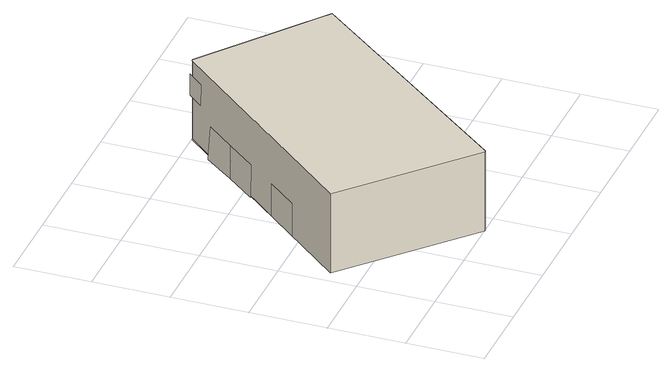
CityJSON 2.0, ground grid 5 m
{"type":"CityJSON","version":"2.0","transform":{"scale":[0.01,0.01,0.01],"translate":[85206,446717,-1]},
"CityObjects":{
"building1":{"type":"Building","geometry":[{"type":"MultiSurface","lod":"2","boundaries":[[[0,1,2,3,2,4,5,6,7,6]],[[6,8,9,0]],[[1,0,9,10]],[[2,1,10,11]],[[2,11,12,13,5,4]],[[8,14,8,13,12,11,15,11,10,9]],[[6,5,13,8]],[[16,17,18,19]],[[20,21,22,23]],[[23,22,24,25]],[[26,27,28,29]]]}]}
},
"vertices":[
[870,0,41],[860,0,41],[90,700,41],[100,700,41],[1220,2000,41],[1230,2000,41],[2010,1400,41],[2000,1400,41],[2010,1400,597],[870,0,597],[860,0,597],[90,700,597],[1220,2000,597],[1230,2000,597],[2000,1400,597],[100,700,597],[1193,2003,518],[1193,2003,371],[1102,1903,370],[1107,1903,513],[1023,1809,286],[1010,1822,62],[860,1625,58],[860,1622,287],[698,1434,60],[701,1434,289],[544,1244,288],[544,1244,60],[378,1053,60],[378,1053,288]
]}
